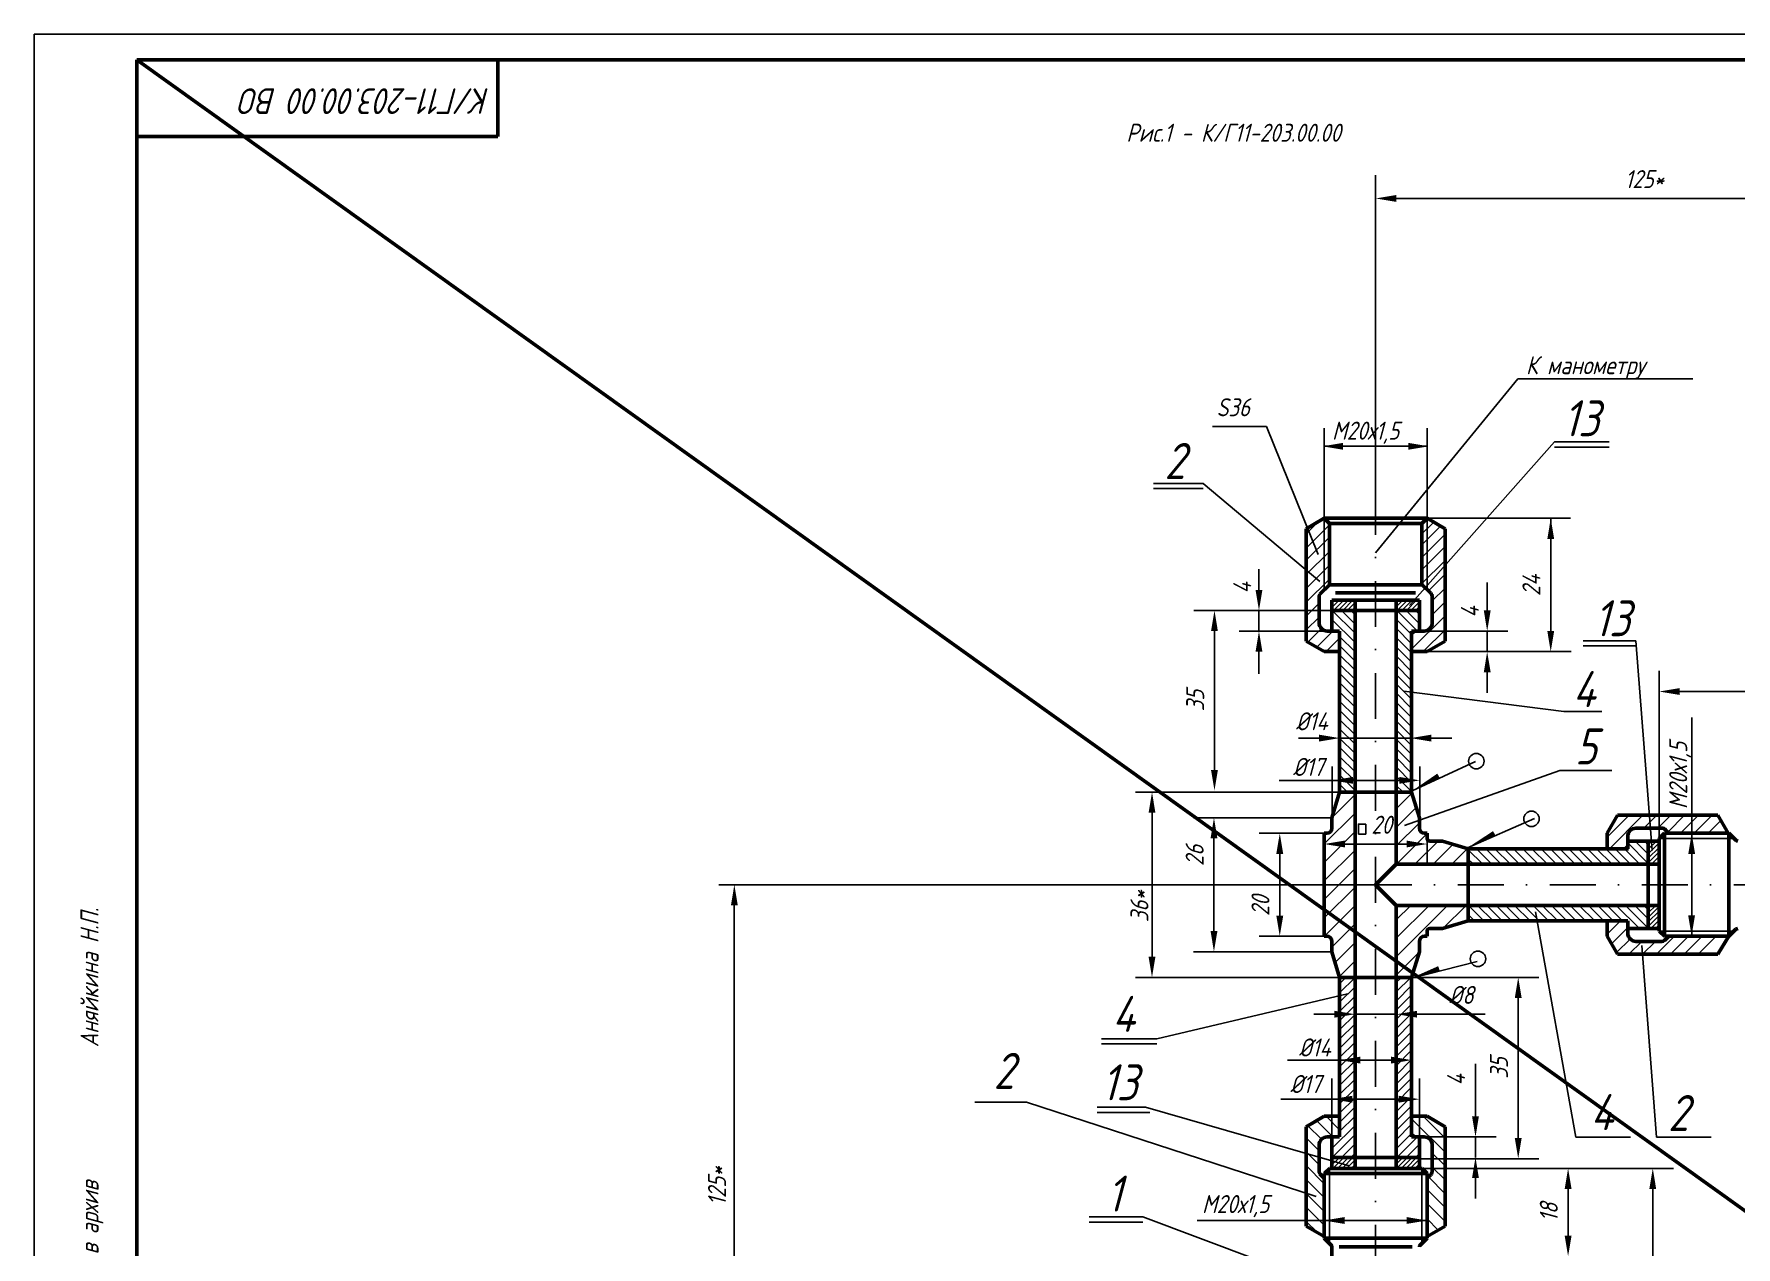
# Model space of a CAD drawing. Header units: inches. Extents: x 11643 to 12484, y 7062 to 7656.
# Drawn here: x 11643.1 to 11974, y 7420 to 7655.7 of the extents above; entities that cross this region are included whole.
import ezdxf
from ezdxf.enums import TextEntityAlignment as Align

# ---------------------------------------------------------------- set-up
doc = ezdxf.new("R2010")
doc.units = ezdxf.units.IN
doc.header["$LTSCALE"] = 0.7
doc.header["$MEASUREMENT"] = 0
doc.linetypes.add('DASHDOT', pattern=[25.4, 12.7, -6.35, 0, -6.35])
doc.styles.add('ROMANC', font='romanc', dxfattribs={"width": 0.8, "oblique": 15, "height": 3.5})
doc.styles.get("Standard").update_dxf_attribs({"font": 'romand.shx', "width": 0.8, "oblique": 15, "height": 3.5})
doc.dimstyles.get("Standard").update_dxf_attribs({"dimtxt": 3.5, "dimasz": 4, "dimexe": 4, "dimexo": 0, "dimgap": 2, "dimtad": 1, "dimdec": 0, "dimdsep": 46, "dimtxsty": 'Standard', "dimcen": 0.09, "dimadec": 0, "dimazin": 0, "dimtfac": 1, "dimtdec": 0, "dimtmove": 0, "dimatfit": 3, "dimfxl": 0.18, "dimtolj": 1, "dimtzin": 0, "dimlwd": 25, "dimlwe": 25, "dimarcsym": 0})

# ---------------------------------------------------------------- blocks, each defined once
blk = doc.blocks.new('*D8')
at = {"color": 0, "lineweight": 25, "transparency": 16777216}
for p, q in [((11910.93, 7472.35), (11935.64, 7472.35)), ((11931.64, 7468.35), (11931.64, 7441.11)), ((11912.43, 7437.11), (11935.64, 7437.11))]:
    blk.add_line(p, q, dxfattribs=at)
for points in [[(11930.98, 7468.35), (11932.31, 7468.35), (11931.64, 7472.35)], [(11930.98, 7441.11), (11932.31, 7441.11), (11931.64, 7437.11)]]:
    blk.add_solid(points, dxfattribs=at)
at = {"layer": 'DEFPOINTS', "color": 0, "lineweight": 25, "transparency": 16777216}
for p in [(11910.93, 7472.35), (11912.43, 7437.11), (11931.64, 7437.11)]:
    blk.add_point(p, dxfattribs=at)
at = {"color": 0, "lineweight": 25, "transparency": 16777216, "insert": (11927.89, 7454.73), "char_height": 3.5, "attachment_point": 5, "rotation": 90}
blk.add_mtext('\\A1;35', dxfattribs=at)
blk = doc.blocks.new('*D9')
at = {"color": 0, "lineweight": 25, "transparency": 16777216}
for p, q in [((11959.05, 7499.37), (11959.05, 7531.91)), ((12001.11, 7499.8), (12001.11, 7531.91)), ((11963.05, 7527.91), (11997.11, 7527.91))]:
    blk.add_line(p, q, dxfattribs=at)
for points in [[(11963.05, 7528.58), (11963.05, 7527.24), (11959.05, 7527.91)], [(11997.11, 7528.58), (11997.11, 7527.24), (12001.11, 7527.91)]]:
    blk.add_solid(points, dxfattribs=at)
at = {"layer": 'DEFPOINTS', "color": 0, "lineweight": 25, "transparency": 16777216}
for p in [(12001.11, 7527.91), (12001.11, 7499.8), (11959.05, 7499.37)]:
    blk.add_point(p, dxfattribs=at)
at = {"color": 0, "lineweight": 25, "transparency": 16777216, "insert": (11980.08, 7531.66), "char_height": 3.5, "attachment_point": 5}
blk.add_mtext('\\A1;48', dxfattribs=at)

msp = doc.modelspace()

# ---------------------------------------------------------------- hatches: boundary and pattern name
at = {"lineweight": 25}
h = msp.add_hatch(dxfattribs=at)
h.set_pattern_fill('ANSI31', color=256, scale=5, style=0)
h.set_pattern_definition([(45, (10224.52324, 6646.71156), (-0.44194174, 0.44194174), [])])
h.paths.add_polyline_path([(11899.93, 7545.66), (11895.43, 7545.66), (11895.43, 7543.66), (11899.93, 7543.66)])
h.paths.add_polyline_path([(11912.43, 7545.66), (11907.93, 7545.66), (11907.93, 7543.66), (11912.43, 7543.66)])
h = msp.add_hatch(dxfattribs=at)
h.set_pattern_fill('ANSI31', color=256, scale=5, style=0)
h.set_pattern_definition([(45, (10224.52324, 6826.40195), (-0.44194174, 0.44194174), [])])
h.paths.add_polyline_path([(11959.05, 7498.85), (11956.93, 7498.85), (11956.93, 7494.35), (11959.05, 7494.35)])
h.paths.add_polyline_path([(11959.05, 7486.35), (11956.93, 7486.35), (11956.93, 7481.85), (11959.05, 7481.85)])
h = msp.add_hatch(dxfattribs=at)
h.set_pattern_fill('ANSI31', color=256, scale=5, style=0)
h.set_pattern_definition([(45, (10224.52324, 6538.42043), (-0.44194174, 0.44194174), [])])
h.paths.add_polyline_path([(11899.93, 7437.37), (11895.43, 7437.37), (11895.43, 7435.37), (11899.93, 7435.37)])
h.paths.add_polyline_path([(11912.43, 7437.37), (11907.93, 7437.37), (11907.93, 7435.37), (11912.43, 7435.37)])

# ---------------------------------------------------------------- linework, layer by layer
for p, q in [((11643.15, 7655.69), (11643.15, 7061.69)), ((11643.15, 7655.69), (12484.15, 7655.69)), ((11893.93, 7548.82), (11893.93, 7555.63)), ((11893.93, 7548.85), (11893.93, 7555.63)), ((11893.93, 7547.67), (11893.93, 7555.63)), ((11913.93, 7548.85), (11913.93, 7555.63)), ((11913.93, 7547.71), (11913.93, 7555.63)), ((11954.53, 7537.78), (11944.27, 7537.78)), ((11954.53, 7536.78), (11944.27, 7536.78)), ((11957.69, 7497.02), (11954.53, 7537.78)), ((11911.03, 7508.61), (11923.37, 7514.31)), ((11899.93, 7508.35), (11899.93, 7490.35)), ((11921.8, 7497.54), (11934.8, 7503.22)), ((11962.11, 7500.35), (11972.61, 7500.35)), ((11973.97, 7499), (11972.61, 7500.35)), ((11921.93, 7497.35), (11921.93, 7483.35)), ((11921.93, 7497.35), (11921.93, 7490.35)), ((11952.93, 7498.85), (11952.93, 7497.35)), ((11959.05, 7499.37), (11959.05, 7481.36)), ((11959.05, 7499.37), (11959.05, 7481.36)), ((11959.05, 7499.37), (11959.05, 7481.36)), ((11959.05, 7499.37), (11959.05, 7481.36)), ((11959.05, 7499.37), (11959.05, 7481.36)), ((11959.05, 7499.35), (11972.61, 7499.35)), ((11961.11, 7499.35), (11973.61, 7499.35)), ((11893.93, 7480.35), (11893.93, 7490.35)), ((11921.93, 7483.35), (11921.93, 7490.35)), ((11972.61, 7480.35), (11972.61, 7490.35)), ((11952.93, 7483.35), (11952.93, 7481.85)), ((11959.06, 7481.35), (11973.61, 7481.35)), ((11961.11, 7481.35), (11972.61, 7481.35)), ((11961.12, 7481.35), (11973.61, 7481.35)), ((11962.09, 7480.35), (11972.61, 7480.35)), ((11962.11, 7480.35), (11972.61, 7480.35)), ((11973.97, 7481.71), (11972.61, 7480.35)), ((11973.97, 7481.71), (11972.61, 7480.35)), ((11910.68, 7472.13), (11923.65, 7475.45)), ((11861.39, 7460.42), (11850.66, 7460.42)), ((11861.39, 7459.42), (11850.66, 7459.42)), ((11849.77, 7447.11), (11859.22, 7447.11)), ((11849.77, 7446.11), (11860.04, 7446.11)), ((11896.93, 7441.35), (11895.43, 7441.35)), ((11912.43, 7441.35), (11910.93, 7441.35)), ((11894.93, 7435.22), (11894.93, 7420.67)), ((11912.95, 7435.23), (11894.94, 7435.23)), ((11912.95, 7435.23), (11894.94, 7435.23)), ((11912.95, 7435.23), (11894.94, 7435.23)), ((11912.95, 7435.23), (11894.94, 7435.23)), ((11912.95, 7435.23), (11894.94, 7435.23)), ((11912.93, 7435.23), (11912.93, 7421.67)), ((11893.93, 7432.19), (11893.93, 7421.67)), ((11893.93, 7432.17), (11893.93, 7421.67)), ((11894.93, 7433.17), (11894.93, 7421.67)), ((11894.93, 7433.16), (11894.93, 7420.67)), ((11912.93, 7433.17), (11912.93, 7420.67)), ((11848.23, 7425.79), (11858.69, 7425.79)), ((11848.23, 7424.79), (11858.7, 7424.79)), ((11895.28, 7420.31), (11893.93, 7421.67)), ((11895.28, 7420.31), (11893.93, 7421.67)), ((11913.93, 7421.67), (11893.94, 7421.67)), ((11913.93, 7421.67), (11903.93, 7421.67)), ((11912.58, 7420.31), (11913.93, 7421.67))]:
    msp.add_line(p, q)
at = {"lineweight": 50}
for p, q in [((11663.15, 7650.69), (11663.15, 7066.69)), ((11663.15, 7650.69), (12479.15, 7650.69)), ((11733.33, 7635.81), (11733.33, 7650.69)), ((11663.15, 7635.81), (11733.33, 7635.81)), ((11893.93, 7561.58), (11890.43, 7559.56)), ((11890.43, 7537.69), (11890.43, 7559.56)), ((11893.93, 7561.58), (11913.93, 7561.58)), ((11893.93, 7561.58), (11894.93, 7560.58)), ((11894.93, 7560.58), (11912.93, 7560.58)), ((11894.93, 7548.67), (11894.93, 7560.58)), ((11913.93, 7561.58), (11912.93, 7560.58)), ((11912.93, 7548.67), (11912.93, 7560.58)), ((11913.93, 7561.58), (11917.43, 7559.56)), ((11917.43, 7537.68), (11917.43, 7559.56)), ((11892.93, 7541.26), (11892.93, 7546.29)), ((11893.09, 7546.83), (11894.93, 7548.67)), ((11894.93, 7548.67), (11912.96, 7548.67)), ((11896.13, 7547.12), (11911.66, 7547.12)), ((11914.64, 7547), (11912.93, 7548.71)), ((11914.93, 7541.26), (11914.93, 7546.29)), ((11912.43, 7545.66), (11895.43, 7545.66)), ((11895.43, 7539.66), (11895.43, 7545.66)), ((11912.43, 7543.66), (11895.43, 7543.66)), ((11899.93, 7508.35), (11899.93, 7545.66)), ((11907.93, 7508.35), (11907.93, 7545.66)), ((11912.43, 7539.66), (11912.43, 7545.66)), ((11896.93, 7539.66), (11894.53, 7539.66)), ((11896.93, 7539.66), (11895.43, 7539.66)), ((11896.93, 7508.35), (11896.93, 7539.66)), ((11910.93, 7508.35), (11910.93, 7539.66)), ((11913.33, 7539.66), (11910.93, 7539.66)), ((11912.43, 7539.66), (11910.93, 7539.66)), ((11893.94, 7535.66), (11890.43, 7537.69)), ((11913.93, 7535.66), (11917.43, 7537.68)), ((11896.93, 7535.66), (11893.94, 7535.66)), ((11913.93, 7535.66), (11910.93, 7535.66)), ((11896.93, 7508.35), (11895.43, 7503.35)), ((11896.93, 7508.35), (11910.93, 7508.35)), ((11899.93, 7472.35), (11899.93, 7508.35)), ((11907.93, 7508.35), (11907.93, 7494.35)), ((11910.93, 7508.35), (11912.43, 7503.35)), ((11895.43, 7503.35), (11895.43, 7501.35)), ((11912.43, 7503.35), (11912.43, 7501.35)), ((11948.93, 7500.35), (11950.95, 7503.85)), ((11950.95, 7503.85), (11970.46, 7503.85)), ((11972.48, 7500.35), (11970.46, 7503.85)), ((11893.93, 7500.35), (11894.43, 7500.35)), ((11893.93, 7500.35), (11893.93, 7480.35)), ((11913.43, 7500.35), (11913.93, 7500.35)), ((11913.93, 7500.35), (11913.93, 7499.35)), ((11948.93, 7500.35), (11948.93, 7497.35)), ((11952.93, 7499.75), (11952.93, 7497.35)), ((11954.53, 7501.35), (11959.56, 7501.35)), ((11960.05, 7500.35), (11959.05, 7499.37)), ((11960.05, 7500.35), (11972.61, 7500.35)), ((11960.27, 7501.06), (11960.98, 7500.35)), ((11973.97, 7499), (11972.61, 7500.35)), ((11972.61, 7500.35), (11972.61, 7480.36)), ((11972.61, 7500.35), (11972.61, 7490.35)), ((11914.43, 7498.85), (11916.93, 7498.85)), ((11921.93, 7497.35), (11916.93, 7498.85)), ((11921.93, 7497.35), (11953.05, 7497.35)), ((11921.93, 7497.35), (11921.93, 7483.35)), ((11952.93, 7498.85), (11959.05, 7498.85)), ((11956.93, 7498.85), (11956.93, 7481.85)), ((11959.05, 7499.37), (11959.05, 7481.36)), ((11907.93, 7494.35), (11903.93, 7490.35)), ((11907.93, 7494.35), (11921.93, 7494.35)), ((11921.93, 7494.35), (11959.05, 7494.35)), ((11903.93, 7490.35), (11907.93, 7486.35)), ((11907.93, 7472.35), (11907.93, 7486.35)), ((11907.93, 7486.35), (11921.93, 7486.35)), ((11921.93, 7483.35), (11916.93, 7481.85)), ((11921.93, 7486.35), (11959.05, 7486.35)), ((11921.93, 7483.35), (11952.93, 7483.35)), ((11948.93, 7483.35), (11948.93, 7480.36)), ((11952.93, 7483.35), (11952.93, 7480.95)), ((11893.93, 7480.35), (11894.43, 7480.35)), ((11913.43, 7480.35), (11913.93, 7480.35)), ((11913.93, 7480.35), (11913.93, 7481.35)), ((11914.43, 7481.85), (11916.93, 7481.85)), ((11948.93, 7480.36), (11950.96, 7476.85)), ((11952.93, 7481.85), (11959.05, 7481.85)), ((11960.05, 7480.35), (11959.05, 7481.36)), ((11960.05, 7480.35), (11972.61, 7480.35)), ((11960.1, 7479.51), (11960.94, 7480.35)), ((11972.61, 7480.35), (11970.46, 7476.85)), ((11973.97, 7481.71), (11972.61, 7480.35)), ((11895.43, 7477.35), (11895.43, 7479.35)), ((11896.93, 7472.35), (11895.43, 7477.35)), ((11910.93, 7472.35), (11912.43, 7477.35)), ((11912.43, 7477.35), (11912.43, 7479.35)), ((11950.96, 7476.85), (11970.46, 7476.85)), ((11954.53, 7479.35), (11959.56, 7479.35)), ((11910.93, 7472.35), (11896.93, 7472.35)), ((11896.93, 7472.35), (11910.93, 7472.35)), ((11896.93, 7472.35), (11896.93, 7441.35)), ((11896.93, 7472.26), (11896.93, 7452.28)), ((11899.93, 7472.35), (11899.93, 7435.23)), ((11907.93, 7472.35), (11907.93, 7435.23)), ((11910.93, 7472.35), (11910.93, 7441.35)), ((11910.93, 7472.35), (11910.93, 7452.28)), ((11893.94, 7445.35), (11890.43, 7443.32)), ((11896.93, 7445.35), (11893.94, 7445.35)), ((11913.93, 7445.35), (11910.93, 7445.35)), ((11913.93, 7445.35), (11917.43, 7443.33)), ((11890.43, 7443.32), (11890.43, 7424.03)), ((11896.93, 7441.35), (11894.53, 7441.35)), ((11895.43, 7441.35), (11895.43, 7435.23)), ((11913.33, 7441.35), (11910.93, 7441.35)), ((11912.43, 7441.35), (11912.43, 7435.23)), ((11917.43, 7443.33), (11917.43, 7424.03)), ((11892.93, 7439.75), (11892.93, 7434.72)), ((11912.43, 7437.35), (11895.43, 7437.35)), ((11914.93, 7439.75), (11914.93, 7434.72)), ((11893.09, 7434.18), (11893.93, 7433.34)), ((11894.94, 7435.23), (11893.93, 7434.23)), ((11893.93, 7434.23), (11893.93, 7421.67)), ((11912.95, 7435.23), (11894.94, 7435.23)), ((11913.93, 7434.23), (11912.95, 7435.23)), ((11913.93, 7434.23), (11913.93, 7421.67)), ((11914.64, 7434.01), (11913.93, 7433.31)), ((11913.93, 7432.17), (11913.93, 7421.67)), ((11893.93, 7422), (11890.43, 7424.03)), ((11913.93, 7422), (11917.43, 7424.03)), ((11893.93, 7421.67), (11913.93, 7421.67)), ((11895.28, 7420.31), (11893.93, 7421.67)), ((11912.58, 7420.31), (11913.93, 7421.67)), ((11895.43, 7419.96), (11895.43, 7418.17)), ((11896.81, 7419.99), (11903.93, 7419.99)), ((11910.56, 7419.99), (11897.1, 7419.99)), ((11911.05, 7419.99), (11903.93, 7419.99))]:
    msp.add_line(p, q, dxfattribs=at)
at = {"lineweight": 25}
for p, q in [((11903.93, 7561.58), (11903.93, 7628.29)), ((11931.55, 7588.7), (11903.9, 7554.86)), ((11931.55, 7588.7), (11965.61, 7588.7)), ((11882.74, 7579.41), (11872.22, 7579.41)), ((11882.74, 7579.41), (11892.75, 7554.56)), ((11910.54, 7544.61), (11938.7, 7576.43)), ((11938.7, 7576.43), (11949.34, 7576.43)), ((11938.7, 7575.43), (11949.34, 7575.43)), ((11870.43, 7568.34), (11860.72, 7568.34)), ((11870.43, 7567.34), (11860.72, 7567.34)), ((11893.06, 7549.32), (11870.43, 7568.34)), ((11913.93, 7561.58), (11941.81, 7561.58)), ((11937.96, 7561.58), (11937.96, 7539.66)), ((11881.25, 7547.66), (11881.25, 7551.66)), ((11925.61, 7543.66), (11925.61, 7549.1)), ((11895.43, 7543.66), (11868.6, 7543.66)), ((11895.43, 7543.66), (11877.25, 7543.66)), ((11881.25, 7543.66), (11881.25, 7539.66)), ((11872.6, 7539.66), (11872.6, 7512.66)), ((11895.43, 7539.66), (11877.39, 7539.66)), ((11910.93, 7539.66), (11929.61, 7539.66)), ((11925.61, 7535.66), (11925.61, 7539.66)), ((11881.25, 7536.13), (11881.25, 7531.33)), ((11910.93, 7535.66), (11929.61, 7535.66)), ((11913.93, 7535.66), (11941.96, 7535.66)), ((11925.61, 7531.66), (11925.61, 7527.66)), ((11909.39, 7528), (11940.51, 7524.01)), ((11940.51, 7524.01), (11947.91, 7524.01)), ((11895.51, 7503.28), (11895.51, 7513.34)), ((11912.51, 7503.45), (11912.51, 7513.34)), ((11885.2, 7510.64), (11908.51, 7510.64)), ((11909.53, 7501.88), (11939.73, 7512.58)), ((11939.73, 7512.58), (11949.86, 7512.58)), ((11895.43, 7503.35), (11868.5, 7503.35)), ((11893.93, 7500.35), (11881.29, 7500.35)), ((11893.94, 7500.35), (11893.94, 7494.27)), ((11902.03, 7502.15), (11900.54, 7502.15)), ((11900.58, 7502.17), (11900.58, 7500.21)), ((11900.58, 7500.21), (11902.03, 7500.21)), ((11901, 7500.21), (11902.03, 7500.21)), ((11902.03, 7500.21), (11902.03, 7502.15)), ((11913.94, 7500.32), (11913.94, 7494.27)), ((11872.5, 7499.35), (11872.5, 7481.35)), ((11897.94, 7498.27), (11909.94, 7498.27)), ((11885.29, 7496.35), (11885.29, 7484.35)), ((11935, 7485.1), (11942.87, 7441.28)), ((11893.93, 7480.35), (11881.29, 7480.35)), ((11895.43, 7477.35), (11868.5, 7477.35)), ((11955.67, 7478.54), (11958.5, 7441.33)), ((11899.93, 7472.35), (11899.93, 7461.19)), ((11861.39, 7460.42), (11898.45, 7469.18)), ((11895.93, 7465.19), (11891.93, 7465.19)), ((11899.93, 7465.19), (11907.99, 7465.19)), ((11911.99, 7465.19), (11925.2, 7465.19)), ((11886.77, 7456.28), (11906.93, 7456.28)), ((11923.34, 7445.35), (11923.34, 7455.53)), ((11895.43, 7441.35), (11895.43, 7452.68)), ((11912.43, 7441.35), (11912.43, 7452.68)), ((11836.05, 7448.09), (11826.01, 7448.09)), ((11892.39, 7429.78), (11836.05, 7448.09)), ((11859.22, 7447.11), (11898.77, 7435.72)), ((11885.5, 7448.68), (11908.43, 7448.68)), ((11912.43, 7441.35), (11927.34, 7441.35)), ((11923.34, 7437.35), (11923.34, 7441.35)), ((11942.87, 7441.28), (11953.44, 7441.28)), ((11958.5, 7441.33), (11969.12, 7441.33)), ((11912.95, 7435.23), (11961.8, 7435.23)), ((11912.95, 7435.23), (11945.34, 7435.23)), ((11923.34, 7433.35), (11923.34, 7429.35)), ((11941.34, 7431.23), (11941.34, 7422.17)), ((11957.8, 7431.23), (11957.8, 7397.27)), ((11858.69, 7425.79), (11892.3, 7413.21))]:
    msp.add_line(p, q, dxfattribs=at)
at = {"color": 0, "linetype": 'ByBlock'}
for p, q in [((11907.93, 7623.74), (12021.58, 7623.74)), ((11893.93, 7555.63), (11893.93, 7579.12)), ((11913.93, 7555.63), (11913.93, 7579.12)), ((11893.93, 7575.57), (11913.93, 7575.57)), ((11893.93, 7547.67), (11893.93, 7555.09)), ((11965.36, 7522.83), (11965.36, 7480.35)), ((11892.93, 7518.86), (11888.93, 7518.86)), ((11896.93, 7518.86), (11910.74, 7518.86)), ((11914.74, 7518.86), (11918.74, 7518.86)), ((11896.93, 7508.35), (11857.27, 7508.35)), ((11860.46, 7504.35), (11860.46, 7476.35)), ((11903.93, 7490.35), (11776.27, 7490.35)), ((11779.27, 7486.35), (11779.27, 7372.7)), ((11960.94, 7480.35), (11968.36, 7480.35)), ((11896.93, 7472.35), (11857.27, 7472.35)), ((11893.93, 7433.34), (11893.93, 7425.92)), ((11886.11, 7425.1), (11869.21, 7425.1)), ((11894.11, 7425.1), (11886.11, 7425.1)), ((11913.93, 7425.1), (11894.11, 7425.1))]:
    msp.add_line(p, q, dxfattribs=at)
at = {"linetype": 'DASHDOT'}
for p, q in [((11903.93, 7567.27), (11903.93, 7270.59)), ((11902.05, 7490.35), (12103.23, 7490.35))]:
    msp.add_line(p, q, dxfattribs=at)
at = {"color": 0}
for p, q in [((11890.43, 7558.57), (11892.77, 7560.91)), ((11890.43, 7555.79), (11894.93, 7560.29)), ((11890.43, 7559.29), (11891.07, 7559.93)), ((11912.93, 7558.53), (11915.08, 7560.68)), ((11912.93, 7556.45), (11916.55, 7560.07)), ((11913.93, 7561.23), (11914.15, 7561.45)), ((11890.43, 7553.42), (11894.93, 7557.92)), ((11912.93, 7553.97), (11917.43, 7558.47)), ((11912.93, 7551.59), (11917.43, 7556.09)), ((11890.43, 7550.64), (11894.93, 7555.14)), ((11912.93, 7548.9), (11917.43, 7553.4)), ((11890.43, 7547.95), (11894.93, 7552.45)), ((11890.43, 7545.25), (11894.93, 7549.75)), ((11914.18, 7547.45), (11917.43, 7550.7)), ((11914.93, 7545.51), (11917.43, 7548.01)), ((11890.43, 7542.56), (11892.93, 7545.06)), ((11895.49, 7543.66), (11899.93, 7539.22)), ((11897.29, 7543.66), (11899.93, 7541.02)), ((11899.08, 7543.66), (11899.93, 7542.82)), ((11908.06, 7543.66), (11912.06, 7539.66)), ((11909.86, 7543.66), (11912.43, 7541.09)), ((11911.66, 7543.66), (11912.43, 7542.89)), ((11914.93, 7542.81), (11917.43, 7545.31)), ((11890.43, 7539.87), (11892.93, 7542.37)), ((11890.76, 7537.5), (11893.39, 7540.14)), ((11892.47, 7536.51), (11895.61, 7539.66)), ((11895.43, 7541.93), (11899.93, 7537.43)), ((11895.43, 7540.13), (11895.9, 7539.66)), ((11907.93, 7542), (11910.93, 7539)), ((11907.93, 7540.2), (11910.93, 7537.2)), ((11910.93, 7536.12), (11917.43, 7542.62)), ((11913.17, 7535.66), (11917.43, 7539.93)), ((11894.31, 7535.66), (11896.93, 7538.28)), ((11896.93, 7538.63), (11899.93, 7535.63)), ((11896.93, 7536.84), (11899.93, 7533.84)), ((11907.93, 7538.41), (11910.93, 7535.41)), ((11907.93, 7536.61), (11910.93, 7533.61)), ((11896.93, 7535.04), (11899.93, 7532.04)), ((11896.93, 7533.24), (11899.93, 7530.24)), ((11907.93, 7534.82), (11910.93, 7531.82)), ((11907.93, 7533.02), (11910.93, 7530.02)), ((11896.93, 7531.45), (11899.93, 7528.45)), ((11896.93, 7529.65), (11899.93, 7526.65)), ((11907.93, 7531.22), (11910.93, 7528.22)), ((11896.93, 7527.85), (11899.93, 7524.85)), ((11907.93, 7529.43), (11910.93, 7526.43)), ((11907.93, 7527.63), (11910.93, 7524.63)), ((11896.93, 7526.06), (11899.93, 7523.06)), ((11896.93, 7524.26), (11899.93, 7521.26)), ((11907.93, 7525.84), (11910.93, 7522.84)), ((11907.93, 7524.04), (11910.93, 7521.04)), ((11896.93, 7522.47), (11899.93, 7519.47)), ((11896.93, 7520.67), (11899.93, 7517.67)), ((11907.93, 7522.24), (11910.93, 7519.24)), ((11907.93, 7520.45), (11910.93, 7517.45)), ((11896.93, 7518.87), (11899.93, 7515.87)), ((11896.93, 7517.08), (11899.93, 7514.08)), ((11907.93, 7518.65), (11910.93, 7515.65)), ((11907.93, 7516.85), (11910.93, 7513.85)), ((11896.93, 7515.28), (11899.93, 7512.28)), ((11896.93, 7513.49), (11899.93, 7510.49)), ((11907.93, 7515.06), (11910.93, 7512.06)), ((11907.93, 7513.26), (11910.93, 7510.26)), ((11896.93, 7511.69), (11899.93, 7508.69)), ((11896.93, 7509.89), (11898.47, 7508.35)), ((11907.93, 7511.47), (11910.93, 7508.47)), ((11907.93, 7509.67), (11909.25, 7508.35)), ((11895.44, 7503.38), (11899.93, 7507.87)), ((11907.93, 7505.1), (11910.99, 7508.16)), ((11893.93, 7498.28), (11899.93, 7504.28)), ((11907.93, 7501.51), (11911.82, 7505.39)), ((11948.93, 7499.59), (11953.19, 7503.85)), ((11949.39, 7497.35), (11955.89, 7503.85)), ((11956.08, 7501.35), (11958.58, 7503.85)), ((11958.78, 7501.35), (11961.28, 7503.85)), ((11960.72, 7500.6), (11963.97, 7503.85)), ((11963.16, 7500.35), (11966.66, 7503.85)), ((11965.86, 7500.35), (11969.36, 7503.85)), ((11893.93, 7494.69), (11899.93, 7500.69)), ((11907.93, 7497.91), (11912.43, 7502.41)), ((11907.96, 7494.35), (11913.93, 7500.32)), ((11968.54, 7500.35), (11971.04, 7502.85)), ((11893.93, 7491.1), (11899.93, 7497.1)), ((11911.55, 7494.35), (11916.05, 7498.85)), ((11915.14, 7494.35), (11919.02, 7498.23)), ((11918.74, 7494.35), (11921.78, 7497.4)), ((11924.74, 7494.35), (11921.93, 7497.16)), ((11926.53, 7494.35), (11923.53, 7497.35)), ((11928.33, 7494.35), (11925.33, 7497.35)), ((11930.12, 7494.35), (11927.12, 7497.35)), ((11931.92, 7494.35), (11928.92, 7497.35)), ((11933.72, 7494.35), (11930.72, 7497.35)), ((11935.51, 7494.35), (11932.51, 7497.35)), ((11937.31, 7494.35), (11934.31, 7497.35)), ((11939.1, 7494.35), (11936.1, 7497.35)), ((11940.9, 7494.35), (11937.9, 7497.35)), ((11942.7, 7494.35), (11939.7, 7497.35)), ((11944.49, 7494.35), (11941.49, 7497.35)), ((11946.29, 7494.35), (11943.29, 7497.35)), ((11948.08, 7494.35), (11945.08, 7497.35)), ((11949.88, 7494.35), (11946.88, 7497.35)), ((11951.68, 7494.35), (11948.68, 7497.35)), ((11953.47, 7494.35), (11950.47, 7497.35)), ((11952.08, 7497.35), (11952.93, 7498.2)), ((11955.27, 7494.35), (11952.27, 7497.35)), ((11956.93, 7494.49), (11952.93, 7498.49)), ((11956.93, 7496.28), (11954.36, 7498.85)), ((11956.93, 7498.08), (11956.16, 7498.85)), ((11893.93, 7487.51), (11899.93, 7493.51)), ((11922.94, 7494.35), (11921.93, 7495.36)), ((11893.93, 7483.91), (11899.93, 7489.91)), ((11921.51, 7486.35), (11921.93, 7486.77)), ((11893.96, 7480.35), (11899.93, 7486.32)), ((11907.93, 7476.36), (11917.92, 7486.35)), ((11907.93, 7483.55), (11910.74, 7486.35)), ((11907.93, 7479.95), (11914.33, 7486.35)), ((11917.05, 7481.89), (11921.51, 7486.35)), ((11923.16, 7483.35), (11921.93, 7484.58)), ((11924.96, 7483.35), (11921.96, 7486.35)), ((11926.76, 7483.35), (11923.76, 7486.35)), ((11928.55, 7483.35), (11925.55, 7486.35)), ((11930.35, 7483.35), (11927.35, 7486.35)), ((11932.14, 7483.35), (11929.14, 7486.35)), ((11933.94, 7483.35), (11930.94, 7486.35)), ((11935.74, 7483.35), (11932.74, 7486.35)), ((11937.53, 7483.35), (11934.53, 7486.35)), ((11939.33, 7483.35), (11936.33, 7486.35)), ((11941.12, 7483.35), (11938.12, 7486.35)), ((11942.92, 7483.35), (11939.92, 7486.35)), ((11944.72, 7483.35), (11941.72, 7486.35)), ((11946.51, 7483.35), (11943.51, 7486.35)), ((11948.31, 7483.35), (11945.31, 7486.35)), ((11950.1, 7483.35), (11947.1, 7486.35)), ((11951.9, 7483.35), (11948.9, 7486.35)), ((11948.93, 7480.73), (11951.55, 7483.35)), ((11955.2, 7481.85), (11950.7, 7486.35)), ((11956.93, 7481.91), (11952.49, 7486.35)), ((11956.93, 7483.71), (11954.29, 7486.35)), ((11956.93, 7485.51), (11956.08, 7486.35)), ((11895.43, 7478.23), (11899.93, 7482.73)), ((11949.78, 7478.89), (11952.93, 7482.03)), ((11953.4, 7481.85), (11952.93, 7482.32)), ((11958.52, 7476.85), (11962.02, 7480.35)), ((11961.22, 7476.85), (11964.72, 7480.35)), ((11963.91, 7476.85), (11967.41, 7480.35)), ((11966.61, 7476.85), (11970.11, 7480.35)), ((11896.06, 7475.26), (11899.93, 7479.14)), ((11907.93, 7472.77), (11912.39, 7477.23)), ((11950.77, 7477.18), (11953.4, 7479.81)), ((11953.14, 7476.85), (11955.64, 7479.35)), ((11955.83, 7476.85), (11958.33, 7479.35)), ((11896.89, 7472.5), (11899.93, 7475.55)), ((11896.93, 7471.12), (11898.16, 7472.35)), ((11896.93, 7469.32), (11899.93, 7472.32)), ((11896.93, 7467.53), (11899.93, 7470.53)), ((11907.93, 7471.34), (11908.94, 7472.35)), ((11907.93, 7469.55), (11910.74, 7472.35)), ((11907.93, 7467.75), (11910.93, 7470.75)), ((11896.93, 7465.73), (11899.93, 7468.73)), ((11896.93, 7463.93), (11899.93, 7466.93)), ((11907.93, 7465.95), (11910.93, 7468.95)), ((11907.93, 7464.16), (11910.93, 7467.16)), ((11896.93, 7462.14), (11899.93, 7465.14)), ((11896.93, 7460.34), (11899.93, 7463.34)), ((11907.93, 7462.36), (11910.93, 7465.36)), ((11907.93, 7460.57), (11910.93, 7463.57)), ((11896.93, 7458.55), (11899.93, 7461.55)), ((11907.93, 7458.77), (11910.93, 7461.77)), ((11896.93, 7456.75), (11899.93, 7459.75)), ((11896.93, 7454.95), (11899.93, 7457.95)), ((11907.93, 7456.97), (11910.93, 7459.97)), ((11907.93, 7455.18), (11910.93, 7458.18)), ((11896.93, 7453.16), (11899.93, 7456.16)), ((11896.93, 7451.36), (11899.93, 7454.36)), ((11907.93, 7453.38), (11910.93, 7456.38)), ((11907.93, 7451.59), (11910.93, 7454.59)), ((11896.93, 7449.57), (11899.93, 7452.57)), ((11896.93, 7447.77), (11899.93, 7450.77)), ((11907.93, 7449.79), (11910.93, 7452.79)), ((11907.93, 7447.99), (11910.93, 7450.99)), ((11896.93, 7445.97), (11899.93, 7448.97)), ((11896.93, 7444.18), (11899.93, 7447.18)), ((11907.93, 7446.2), (11910.93, 7449.2)), ((11907.93, 7444.4), (11910.93, 7447.4)), ((11890.76, 7443.51), (11893.39, 7440.88)), ((11892.47, 7444.5), (11895.61, 7441.35)), ((11894.31, 7445.35), (11896.93, 7442.73)), ((11895.43, 7439.09), (11899.93, 7443.59)), ((11896.93, 7442.38), (11899.93, 7445.38)), ((11907.93, 7442.6), (11910.93, 7445.6)), ((11907.93, 7440.81), (11910.93, 7443.81)), ((11910.93, 7444.89), (11917.43, 7438.39)), ((11913.17, 7445.35), (11917.43, 7441.09)), ((11890.43, 7441.15), (11892.93, 7438.65)), ((11895.43, 7440.88), (11895.9, 7441.35)), ((11895.49, 7437.35), (11899.93, 7441.79)), ((11907.93, 7439.01), (11910.93, 7442.01)), ((11908.06, 7437.35), (11912.06, 7441.35)), ((11910.93, 7442.2), (11911.78, 7441.35)), ((11890.43, 7438.45), (11892.93, 7435.95)), ((11897.29, 7437.35), (11899.93, 7439.99)), ((11899.08, 7437.35), (11899.93, 7438.2)), ((11909.86, 7437.35), (11912.43, 7439.92)), ((11911.66, 7437.35), (11912.43, 7438.12)), ((11914.93, 7438.2), (11917.43, 7435.7)), ((11890.43, 7435.76), (11893.93, 7432.26)), ((11914.18, 7433.56), (11917.43, 7430.31)), ((11914.93, 7435.5), (11917.43, 7433)), ((11890.43, 7433.06), (11893.93, 7429.56)), ((11890.43, 7430.37), (11893.93, 7426.87)), ((11913.93, 7431.12), (11917.43, 7427.62)), ((11890.43, 7427.68), (11893.93, 7424.18)), ((11913.93, 7428.42), (11917.43, 7424.92)), ((11890.43, 7424.91), (11892.53, 7422.81)), ((11913.93, 7425.41), (11916.09, 7423.25))]:
    msp.add_line(p, q, dxfattribs=at)
at = {"color": 0, "lineweight": 25}
msp.add_line((11910.93, 7538.81), (11911.78, 7539.66), dxfattribs=at)
at = {"linetype": 'Continuous', "lineweight": 50}
for p, q in [((11960.05, 7500.35), (11960.05, 7480.35)), ((11893.93, 7434.23), (11903.92, 7434.23)), ((11913.93, 7434.23), (11903.94, 7434.23))]:
    msp.add_line(p, q, dxfattribs=at)
at = {"linetype": 'Continuous'}
for p, q in [((11960.05, 7500.35), (11960.05, 7490.36)), ((11960.05, 7480.35), (11960.05, 7490.34)), ((11913.93, 7434.23), (11893.93, 7434.23))]:
    msp.add_line(p, q, dxfattribs=at)
at = {"color": 1, "lineweight": 50}
msp.add_lwpolyline([(11663.15, 7650.69), (12479.15, 7066.69)], dxfattribs=at)
for points in [[(11911.03, 7508.61, 0, 1, 0), (11916.16, 7511.52, 1, 1, 0)], [(11921.8, 7497.54, 0, 1, 0), (11926.99, 7500.34, 1, 1, 0)], [(11910.68, 7472.13, 0, 1, 0), (11916.25, 7474.06, 1, 1, 0)]]:
    msp.add_lwpolyline(points, format="xyseb")
for centre in [(11923.5, 7514.37), (11934.22, 7503.17), (11923.82, 7475.95)]:
    msp.add_circle(centre, 1.5)
at = {"lineweight": 50}
for centre, radius, start, end in [((11893.93, 7546.29), 1, 147.5891, 180), ((11913.93, 7546.29), 1, 0, 45), ((11894.53, 7541.26), 1.6, 180, 270), ((11913.33, 7541.26), 1.6, 270, 0), ((11894.43, 7501.35), 1, 270, 0), ((11913.43, 7501.35), 1, 180, 270), ((11954.53, 7499.75), 1.6, 90, 180), ((11959.56, 7500.35), 1, 45, 90), ((11914.43, 7499.35), 0.5, 180, 270), ((11974.32, 7499.35), 0.5, 225, 270), ((11894.43, 7479.35), 1, 0, 90), ((11913.43, 7479.35), 1, 90, 180), ((11914.43, 7481.35), 0.5, 90, 180), ((11954.53, 7480.95), 1.6, 180, 270), ((11974.32, 7481.35), 0.5, 90, 135), ((11974.32, 7481.35), 0.5, 90, 135), ((11959.56, 7480.35), 1, 270, 302.4109), ((11894.53, 7439.75), 1.6, 90, 180), ((11913.33, 7439.75), 1.6, 360, 90), ((11893.93, 7434.72), 1, 180, 212.4109), ((11913.93, 7434.72), 1, 315, 0), ((11894.93, 7419.96), 0.5, 360, 45), ((11894.93, 7419.96), 0.5, 360, 45), ((11912.93, 7419.96), 0.5, 135, 180)]:
    msp.add_arc(centre, radius, start, end, dxfattribs=at)
at = {"color": 0, "linetype": 'ByBlock'}
for points in [[(11907.93, 7624.41), (11907.93, 7623.08), (11903.93, 7623.74)], [(11897.59, 7576.23), (11897.59, 7574.9), (11893.59, 7575.57)], [(11910.27, 7576.23), (11910.27, 7574.9), (11914.27, 7575.57)], [(11892.93, 7519.52), (11892.93, 7518.19), (11896.93, 7518.86)], [(11914.74, 7519.52), (11914.74, 7518.19), (11910.74, 7518.86)], [(11859.79, 7504.35), (11861.12, 7504.35), (11860.46, 7508.35)], [(11964.69, 7496.3), (11966.03, 7496.3), (11965.36, 7500.3)], [(11778.61, 7486.35), (11779.94, 7486.35), (11779.27, 7490.35)], [(11964.68, 7484.42), (11966.01, 7484.42), (11965.34, 7480.42)], [(11859.79, 7476.35), (11861.12, 7476.35), (11860.46, 7472.35)], [(11897.89, 7425.77), (11897.89, 7424.44), (11893.89, 7425.1)], [(11909.94, 7425.77), (11909.94, 7424.44), (11913.94, 7425.1)]]:
    msp.add_solid(points, dxfattribs=at)
at = {"lineweight": 25}
for points in [[(11937.3, 7557.55), (11938.63, 7557.55), (11937.96, 7561.55)], [(11880.58, 7547.66), (11881.92, 7547.66), (11881.25, 7543.66)], [(11871.93, 7539.66), (11873.26, 7539.66), (11872.6, 7543.66)], [(11924.95, 7543.66), (11926.28, 7543.66), (11925.61, 7539.66)], [(11880.58, 7535.63), (11881.92, 7535.63), (11881.25, 7539.63)], [(11937.3, 7539.66), (11938.63, 7539.66), (11937.96, 7535.66)], [(11924.95, 7531.66), (11926.28, 7531.66), (11925.61, 7535.66)], [(11871.93, 7512.66), (11873.26, 7512.66), (11872.6, 7508.66)], [(11871.84, 7499.35), (11873.17, 7499.35), (11872.5, 7503.35)], [(11884.62, 7496.35), (11885.96, 7496.35), (11885.29, 7500.35)], [(11897.94, 7498.94), (11897.94, 7497.61), (11893.94, 7498.27)], [(11909.94, 7498.94), (11909.94, 7497.61), (11913.94, 7498.27)], [(11884.62, 7484.35), (11885.96, 7484.35), (11885.29, 7480.35)], [(11871.84, 7481.35), (11873.17, 7481.35), (11872.5, 7477.35)], [(11895.93, 7465.86), (11895.93, 7464.53), (11899.93, 7465.19)], [(11911.99, 7465.86), (11911.99, 7464.53), (11907.99, 7465.19)], [(11900.93, 7456.94), (11900.93, 7455.61), (11896.93, 7456.28)], [(11906.93, 7456.94), (11906.93, 7455.61), (11910.93, 7456.28)], [(11899.43, 7449.35), (11899.43, 7448.01), (11895.43, 7448.68)], [(11908.43, 7449.35), (11908.43, 7448.01), (11912.43, 7448.68)], [(11922.67, 7445.35), (11924, 7445.35), (11923.34, 7441.35)], [(11922.67, 7433.35), (11924, 7433.35), (11923.34, 7437.35)], [(11940.67, 7431.23), (11942.01, 7431.23), (11941.34, 7435.23)], [(11957.13, 7431.23), (11958.46, 7431.23), (11957.8, 7435.23)], [(11940.67, 7422.17), (11942.01, 7422.17), (11941.34, 7418.17)]]:
    msp.add_solid(points, dxfattribs=at)
at = {"lineweight": 50}
for points in [[(11899.51, 7511.31), (11899.51, 7509.98), (11895.51, 7510.64)], [(11908.51, 7511.31), (11908.51, 7509.98), (11912.51, 7510.64)]]:
    msp.add_solid(points, dxfattribs=at)
at = {"layer": 'DEFPOINTS', "color": 0, "linetype": 'ByBlock'}
for p in [(11892.06, 7619.88), (11903.93, 7598.35), (11913.93, 7568.13), (11893.93, 7561.58), (11903.93, 7561.58), (11913.93, 7561.58), (11893.93, 7552.09), (11893.93, 7547.67), (11673.88, 7537.8), (11910.74, 7518.86), (11896.93, 7508.35), (11896.93, 7508.35), (11896.93, 7508.35), (11896.93, 7508.02), (11899.93, 7508.35), (11907.93, 7508.35), (11910.74, 7508.66), (11910.93, 7508.35), (11910.93, 7508.35), (11912.43, 7503.35), (11960.72, 7500.6), (11921.93, 7497.35), (11959.05, 7499.37), (11959.05, 7499.37), (11921.93, 7494.35), (11893.93, 7490.35), (11959.84, 7490.35), (11959.84, 7490.35), (11921.93, 7486.35), (11921.93, 7483.35), (11959.05, 7485.56), (11959.84, 7486.35), (11917.05, 7481.89), (11959.05, 7481.33), (11959.05, 7481.33), (11959.06, 7481.35), (11960.94, 7480.35), (11965.36, 7480.35), (11877.05, 7472.35), (11894.91, 7435.23), (11894.91, 7435.23), (11894.93, 7435.22), (11899.13, 7435.23), (11899.93, 7434.44), (11903.93, 7434.44), (11903.93, 7434.44), (11912.95, 7435.23), (11912.95, 7435.23), (11914.18, 7433.56), (11893.93, 7433.34), (11893.93, 7428.92)]:
    msp.add_point(p, dxfattribs=at)
at = {"layer": 'DEFPOINTS', "color": 0, "linetype": 'ByBlock', "lineweight": 50}
for p in [(11914.18, 7547.45), (11895.44, 7503.38), (11895.44, 7503.38), (11912.79, 7500.58), (11913.93, 7500.32), (11914.11, 7498.96), (11914.43, 7499.35), (11916.93, 7498.85), (11912.64, 7479.97), (11913.93, 7480.35), (11895.43, 7477.35), (11913.43, 7479.35), (11896.93, 7472.35)]:
    msp.add_point(p, dxfattribs=at)

# ---------------------------------------------------------------- texts
at = {"color": 0, "linetype": 'ByBlock', "style": 'ROMANC', "oblique": 15, "width": 0.8}
msp.add_text('%%C14', height=3.5, dxfattribs=at).set_placement((11891.5, 7522.12), align=Align.MIDDLE_CENTER)
at = {"lineweight": 35, "insert": (11731.8, 7640.15), "char_height": 5, "width": 116.2188, "attachment_point": 1, "rotation": 180}
msp.add_mtext('К/Г11-203.00.00 ВО ', dxfattribs=at)
at = {"lineweight": 25, "char_height": 3.5, "attachment_point": 1}
for s, insert, width in [('Рис.1 - К/Г11-203.00.00', (11855.47, 7638.26), 62.4197), ('125*', (11952.38, 7629.25), 31.7275), ('К манометру', (11933.15, 7593.08), 44.6012), ('S36', (11873, 7584.9), 16.1094), ('М20х1,5', (11895.45, 7580.36), 35.6639), ('М20х1,5', (11870.18, 7430.05), 20.1178)]:
    msp.add_mtext(s, dxfattribs=dict(at, insert=insert, width=width))
at = {"lineweight": 35, "char_height": 7, "attachment_point": 1}
for s, insert, width in [('13', (11940.37, 7584.51), 25.8231), ('2', (11862.89, 7576.22), 22.0856), ('13', (11946.37, 7545.64), 25.8231), ('4', (11942.22, 7531.89), 22.0856), ('5', (11942.67, 7520.73), 25.8231), ('4', (11852.72, 7468.75), 25.8231), ('2', (11829.67, 7457.68), 25.8231), ('13', (11850.66, 7455.46), 25.8231), ('4', (11945.68, 7449.68), 25.8231), ('2', (11960.76, 7449.49), 25.8231), ('1', (11851.67, 7433.83), 25.8231)]:
    msp.add_mtext(s, dxfattribs=dict(at, insert=insert, width=width))
at = {"lineweight": 25, "char_height": 3.5, "attachment_point": 5, "rotation": 90}
for s, insert in [('\\A1;4', (11878, 7548.06)), ('\\A1;24', (11934.21, 7548.55)), ('\\A1;4', (11922.24, 7543.37)), ('\\A1;35', (11868.85, 7526.16)), ('\\A1;26', (11868.75, 7496.06)), ('\\A1;20', (11881.54, 7486.27)), ('\\A1;4', (11919.59, 7452.44)), ('\\A1;18', (11937.59, 7426.7))]:
    msp.add_mtext(s, dxfattribs=dict(at, insert=insert))
at = {"lineweight": 25, "char_height": 3.5, "attachment_point": 1, "rotation": 90}
for s, insert, width in [('М20х1,5', (11960.99, 7505.05), 34.3225), ('36*', (11856.27, 7483.08), 21.3679), ('Разрешена сдача в архив              Аняйкина Н.П.', (11652.18, 7386.02), 273.9552), ('125*', (11774.16, 7428.01), 47.1398)]:
    msp.add_mtext(s, dxfattribs=dict(at, insert=insert, width=width))
at = {"lineweight": 25, "char_height": 3.5, "attachment_point": 5}
for s, insert in [('\\A1;%%C17', (11890.86, 7513.25)), ('\\A1;20', (11905.09, 7502.02)), ('\\A1;%%C8', (11920.6, 7468.94)), ('\\A1;%%C14', (11892.09, 7458.73)), ('\\A1;%%C17', (11890.31, 7451.62))]:
    msp.add_mtext(s, dxfattribs=dict(at, insert=insert))

# ---------------------------------------------------------------- dimensions: what is measured, and where the dimension line sits
at = {"lineweight": 25}
dim = msp.add_linear_dim(base=(12001.11, 7527.91), p1=(11959.05, 7499.37), p2=(12001.11, 7499.8), text='48', dimstyle='Standard', dxfattribs=at)
dim.commit()
dim.dimension.update_dxf_attribs({"geometry": '*D9', "text_midpoint": (11980.08, 7531.66)})
dim = msp.add_linear_dim(base=(11931.64, 7437.11), p1=(11910.93, 7472.35), p2=(11912.43, 7437.11), angle=90, dimstyle='Standard', dxfattribs=at)
dim.commit()
dim.dimension.update_dxf_attribs({"geometry": '*D8', "text_midpoint": (11927.89, 7454.73)})

doc.saveas('drawing.dxf')
